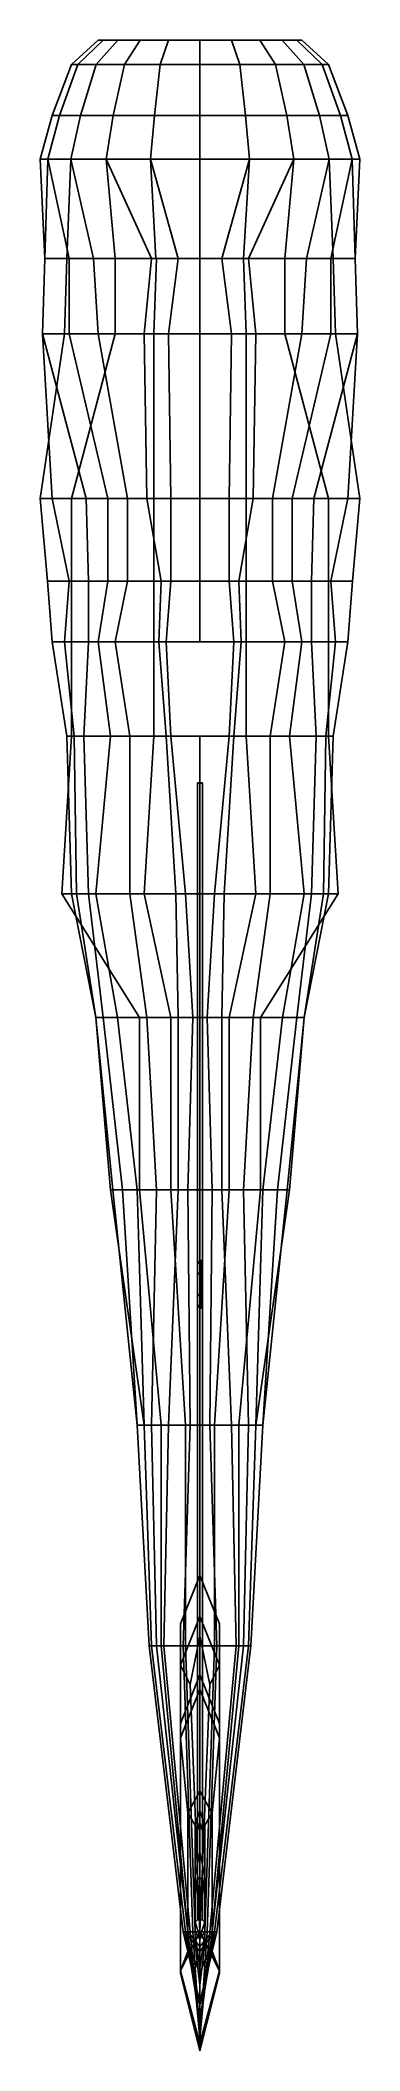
# Model space of a CAD drawing. Extents: x -0.66 to 0.66, y -4.44 to 3.85.
import ezdxf

# ---------------------------------------------------------------- set-up
doc = ezdxf.new("R2010")
doc.units = 0
doc.layers.get('0').update_dxf_attribs({"linetype": 'CONTINUOUS'})

msp = doc.modelspace()

# ---------------------------------------------------------------- linework, layer by layer
for points in [[(-0.5041, 3.75, 1.8562), (-0.53, 3.75, 2.02), (-0.42, 3.85, 2.02), (-0.3994, 3.85, 1.8902)], [(-0.53, 3.75, 2.02), (-0.5041, 3.75, 2.1838), (-0.3994, 3.85, 2.1498), (-0.42, 3.85, 2.02)], [(-0.4288, 3.75, 1.7085), (-0.5041, 3.75, 1.8562), (-0.3994, 3.85, 1.8902), (-0.3398, 3.85, 1.7731)], [(-0.5041, 3.75, 2.1838), (-0.4288, 3.75, 2.3315), (-0.3398, 3.85, 2.2669), (-0.3994, 3.85, 2.1498)], [(-0.3115, 3.75, 1.5912), (-0.4288, 3.75, 1.7085), (-0.3398, 3.85, 1.7731), (-0.2469, 3.85, 1.6802)], [(-0.4288, 3.75, 2.3315), (-0.3115, 3.75, 2.4488), (-0.2469, 3.85, 2.3598), (-0.3398, 3.85, 2.2669)], [(-0.3994, 3.85, 2.1498), (0.3398, 3.85, 2.2669), (0.3994, 3.85, 2.1498), (-0.42, 3.85, 2.02)], [(-0.42, 3.85, 2.02), (0.3994, 3.85, 2.1498), (0.42, 3.85, 2.02), (-0.3994, 3.85, 1.8902)], [(-0.3398, 3.85, 2.2669), (0.2469, 3.85, 2.3598), (0.3398, 3.85, 2.2669), (-0.3994, 3.85, 2.1498)], [(-0.3994, 3.85, 1.8902), (0.42, 3.85, 2.02), (0.3994, 3.85, 1.8902), (-0.3398, 3.85, 1.7731)], [(-0.2469, 3.85, 2.3598), (0.1298, 3.85, 2.4194), (0.2469, 3.85, 2.3598), (-0.3398, 3.85, 2.2669)], [(-0.3398, 3.85, 1.7731), (0.3994, 3.85, 1.8902), (0.3398, 3.85, 1.7731), (-0.2469, 3.85, 1.6802)], [(-0.1638, 3.75, 1.5159), (-0.3115, 3.75, 1.5912), (-0.2469, 3.85, 1.6802), (-0.1298, 3.85, 1.6206)], [(-0.3115, 3.75, 2.4488), (-0.1638, 3.75, 2.5241), (-0.1298, 3.85, 2.4194), (-0.2469, 3.85, 2.3598)], [(-0.1298, 3.85, 2.4194), (0, 3.85, 2.44), (0.1298, 3.85, 2.4194), (-0.2469, 3.85, 2.3598)], [(-0.2469, 3.85, 1.6802), (0.3398, 3.85, 1.7731), (0.2469, 3.85, 1.6802), (-0.1298, 3.85, 1.6206)], [(0, 3.75, 1.49), (-0.1638, 3.75, 1.5159), (-0.1298, 3.85, 1.6206), (0, 3.85, 1.6)], [(-0.1638, 3.75, 2.5241), (0, 3.75, 2.55), (0, 3.85, 2.44), (-0.1298, 3.85, 2.4194)], [(-0.1298, 3.85, 1.6206), (0.2469, 3.85, 1.6802), (0.1298, 3.85, 1.6206), (0, 3.85, 1.6)], [(0.1638, 3.75, 1.5159), (0, 3.75, 1.49), (0, 3.85, 1.6), (0.1298, 3.85, 1.6206)], [(0, 3.75, 2.55), (0.1638, 3.75, 2.5241), (0.1298, 3.85, 2.4194), (0, 3.85, 2.44)], [(0.3115, 3.75, 1.5912), (0.1638, 3.75, 1.5159), (0.1298, 3.85, 1.6206), (0.2469, 3.85, 1.6802)], [(0.1638, 3.75, 2.5241), (0.3115, 3.75, 2.4488), (0.2469, 3.85, 2.3598), (0.1298, 3.85, 2.4194)], [(0.4288, 3.75, 1.7085), (0.3115, 3.75, 1.5912), (0.2469, 3.85, 1.6802), (0.3398, 3.85, 1.7731)], [(0.3115, 3.75, 2.4488), (0.4288, 3.75, 2.3315), (0.3398, 3.85, 2.2669), (0.2469, 3.85, 2.3598)], [(0.5041, 3.75, 1.8562), (0.4288, 3.75, 1.7085), (0.3398, 3.85, 1.7731), (0.3994, 3.85, 1.8902)], [(0.4288, 3.75, 2.3315), (0.5041, 3.75, 2.1838), (0.3994, 3.85, 2.1498), (0.3398, 3.85, 2.2669)], [(0.53, 3.75, 2.02), (0.5041, 3.75, 1.8562), (0.3994, 3.85, 1.8902), (0.42, 3.85, 2.02)], [(0.5041, 3.75, 2.1838), (0.53, 3.75, 2.02), (0.42, 3.85, 2.02), (0.3994, 3.85, 2.1498)], [(-0.5801, 3.54, 1.8315), (-0.61, 3.54, 2.02), (-0.53, 3.75, 2.02), (-0.5041, 3.75, 1.8562)], [(-0.61, 3.54, 2.02), (-0.5801, 3.54, 2.2085), (-0.5041, 3.75, 2.1838), (-0.53, 3.75, 2.02)], [(-0.4935, 3.54, 1.6615), (-0.5801, 3.54, 1.8315), (-0.5041, 3.75, 1.8562), (-0.4288, 3.75, 1.7085)], [(-0.5801, 3.54, 2.2085), (-0.4935, 3.54, 2.3785), (-0.4288, 3.75, 2.3315), (-0.5041, 3.75, 2.1838)], [(-0.3585, 3.54, 1.5265), (-0.4935, 3.54, 1.6615), (-0.4288, 3.75, 1.7085), (-0.3115, 3.75, 1.5912)], [(-0.4935, 3.54, 2.3785), (-0.3585, 3.54, 2.5135), (-0.3115, 3.75, 2.4488), (-0.4288, 3.75, 2.3315)], [(-0.1885, 3.54, 1.4399), (-0.3585, 3.54, 1.5265), (-0.3115, 3.75, 1.5912), (-0.1638, 3.75, 1.5159)], [(-0.3585, 3.54, 2.5135), (-0.1885, 3.54, 2.6001), (-0.1638, 3.75, 2.5241), (-0.3115, 3.75, 2.4488)], [(0, 3.54, 1.41), (-0.1885, 3.54, 1.4399), (-0.1638, 3.75, 1.5159), (0, 3.75, 1.49)], [(-0.1885, 3.54, 2.6001), (0, 3.54, 2.63), (0, 3.75, 2.55), (-0.1638, 3.75, 2.5241)], [(0.1885, 3.54, 1.4399), (0, 3.54, 1.41), (0, 3.75, 1.49), (0.1638, 3.75, 1.5159)], [(0, 3.54, 2.63), (0.1885, 3.54, 2.6001), (0.1638, 3.75, 2.5241), (0, 3.75, 2.55)], [(0.3585, 3.54, 1.5265), (0.1885, 3.54, 1.4399), (0.1638, 3.75, 1.5159), (0.3115, 3.75, 1.5912)], [(0.1885, 3.54, 2.6001), (0.3585, 3.54, 2.5135), (0.3115, 3.75, 2.4488), (0.1638, 3.75, 2.5241)], [(0.4935, 3.54, 1.6615), (0.3585, 3.54, 1.5265), (0.3115, 3.75, 1.5912), (0.4288, 3.75, 1.7085)], [(0.3585, 3.54, 2.5135), (0.4935, 3.54, 2.3785), (0.4288, 3.75, 2.3315), (0.3115, 3.75, 2.4488)], [(0.5801, 3.54, 1.8315), (0.4935, 3.54, 1.6615), (0.4288, 3.75, 1.7085), (0.5041, 3.75, 1.8562)], [(0.4935, 3.54, 2.3785), (0.5801, 3.54, 2.2085), (0.5041, 3.75, 2.1838), (0.4288, 3.75, 2.3315)], [(0.61, 3.54, 2.02), (0.5801, 3.54, 1.8315), (0.5041, 3.75, 1.8562), (0.53, 3.75, 2.02)], [(0.5801, 3.54, 2.2085), (0.61, 3.54, 2.02), (0.53, 3.75, 2.02), (0.5041, 3.75, 2.1838)], [(-0.6277, 3.36, 1.816), (-0.66, 3.36, 2.02), (-0.61, 3.54, 2.02), (-0.5801, 3.54, 1.8315)], [(-0.66, 3.36, 2.02), (-0.6277, 3.36, 2.224), (-0.5801, 3.54, 2.2085), (-0.61, 3.54, 2.02)], [(-0.534, 3.36, 1.6321), (-0.6277, 3.36, 1.816), (-0.5801, 3.54, 1.8315), (-0.4935, 3.54, 1.6615)], [(-0.6277, 3.36, 2.224), (-0.534, 3.36, 2.4079), (-0.4935, 3.54, 2.3785), (-0.5801, 3.54, 2.2085)], [(-0.3879, 3.36, 1.486), (-0.534, 3.36, 1.6321), (-0.4935, 3.54, 1.6615), (-0.3585, 3.54, 1.5265)], [(-0.534, 3.36, 2.4079), (-0.3879, 3.36, 2.554), (-0.3585, 3.54, 2.5135), (-0.4935, 3.54, 2.3785)], [(-0.204, 3.36, 1.3923), (-0.3879, 3.36, 1.486), (-0.3585, 3.54, 1.5265), (-0.1885, 3.54, 1.4399)], [(-0.3879, 3.36, 2.554), (-0.204, 3.36, 2.6477), (-0.1885, 3.54, 2.6001), (-0.3585, 3.54, 2.5135)], [(0, 3.36, 1.36), (-0.204, 3.36, 1.3923), (-0.1885, 3.54, 1.4399), (0, 3.54, 1.41)], [(-0.204, 3.36, 2.6477), (0, 3.36, 2.68), (0, 3.54, 2.63), (-0.1885, 3.54, 2.6001)], [(0.204, 3.36, 1.3923), (0, 3.36, 1.36), (0, 3.54, 1.41), (0.1885, 3.54, 1.4399)], [(0, 3.36, 2.68), (0.204, 3.36, 2.6477), (0.1885, 3.54, 2.6001), (0, 3.54, 2.63)], [(0.3879, 3.36, 1.486), (0.204, 3.36, 1.3923), (0.1885, 3.54, 1.4399), (0.3585, 3.54, 1.5265)], [(0.204, 3.36, 2.6477), (0.3879, 3.36, 2.554), (0.3585, 3.54, 2.5135), (0.1885, 3.54, 2.6001)], [(0.534, 3.36, 1.6321), (0.3879, 3.36, 1.486), (0.3585, 3.54, 1.5265), (0.4935, 3.54, 1.6615)], [(0.3879, 3.36, 2.554), (0.534, 3.36, 2.4079), (0.4935, 3.54, 2.3785), (0.3585, 3.54, 2.5135)], [(0.6277, 3.36, 1.816), (0.534, 3.36, 1.6321), (0.4935, 3.54, 1.6615), (0.5801, 3.54, 1.8315)], [(0.534, 3.36, 2.4079), (0.6277, 3.36, 2.224), (0.5801, 3.54, 2.2085), (0.4935, 3.54, 2.3785)], [(0.66, 3.36, 2.02), (0.6277, 3.36, 1.816), (0.5801, 3.54, 1.8315), (0.61, 3.54, 2.02)], [(0.6277, 3.36, 2.224), (0.66, 3.36, 2.02), (0.61, 3.54, 2.02), (0.5801, 3.54, 2.2085)], [(-0.64, 2.95, 2.12), (-0.54, 2.95, 2.36), (-0.6277, 3.36, 2.224), (-0.66, 3.36, 2.02)], [(-0.64, 2.95, 1.92), (-0.64, 2.95, 2.12), (-0.66, 3.36, 2.02), (-0.6277, 3.36, 1.816)], [(-0.55, 2.95, 1.69), (-0.64, 2.95, 1.92), (-0.6277, 3.36, 1.816), (-0.534, 3.36, 1.6321)], [(-0.54, 2.95, 2.36), (-0.44, 2.95, 2.49), (-0.534, 3.36, 2.4079), (-0.6277, 3.36, 2.224)], [(-0.35, 2.95, 1.48), (-0.55, 2.95, 1.69), (-0.534, 3.36, 1.6321), (-0.3879, 3.36, 1.486)], [(-0.44, 2.95, 2.49), (-0.2, 2.95, 2.67), (-0.3879, 3.36, 2.554), (-0.534, 3.36, 2.4079)], [(-0.2, 2.95, 2.67), (-0.09, 2.95, 2.71), (-0.204, 3.36, 2.6477), (-0.3879, 3.36, 2.554)], [(-0.1818, 2.95, 1.391), (-0.35, 2.95, 1.48), (-0.3879, 3.36, 1.486), (-0.204, 3.36, 1.3923)], [(-0.09, 2.95, 2.71), (0, 2.95, 2.71), (0, 3.36, 2.68), (-0.204, 3.36, 2.6477)], [(0, 2.95, 1.38), (-0.1818, 2.95, 1.391), (-0.204, 3.36, 1.3923), (0, 3.36, 1.36)], [(0, 2.95, 2.71), (0.09, 2.95, 2.71), (0.204, 3.36, 2.6477), (0, 3.36, 2.68)], [(0.18, 2.95, 1.39), (0, 2.95, 1.38), (0, 3.36, 1.36), (0.204, 3.36, 1.3923)], [(0.09, 2.95, 2.71), (0.2, 2.95, 2.67), (0.3879, 3.36, 2.554), (0.204, 3.36, 2.6477)], [(0.35, 2.95, 1.48), (0.18, 2.95, 1.39), (0.204, 3.36, 1.3923), (0.3879, 3.36, 1.486)], [(0.2, 2.95, 2.67), (0.44, 2.95, 2.49), (0.534, 3.36, 2.4079), (0.3879, 3.36, 2.554)], [(0.55, 2.95, 1.69), (0.35, 2.95, 1.48), (0.3879, 3.36, 1.486), (0.534, 3.36, 1.6321)], [(0.44, 2.95, 2.49), (0.54, 2.95, 2.36), (0.6277, 3.36, 2.224), (0.534, 3.36, 2.4079)], [(0.64, 2.95, 1.92), (0.55, 2.95, 1.69), (0.534, 3.36, 1.6321), (0.6277, 3.36, 1.816)], [(0.54, 2.95, 2.36), (0.64, 2.95, 2.12), (0.66, 3.36, 2.02), (0.6277, 3.36, 2.224)], [(0.64, 2.95, 2.12), (0.64, 2.95, 1.92), (0.6277, 3.36, 1.816), (0.66, 3.36, 2.02)], [(-0.64, 2.95, 2.12), (-0.64, 2.95, 1.92), (-0.65, 2.64, 1.93), (-0.65, 2.64, 2.13)], [(-0.64, 2.95, 1.92), (-0.55, 2.95, 1.69), (-0.56, 2.64, 1.69), (-0.65, 2.64, 1.93)], [(-0.54, 2.95, 2.36), (-0.64, 2.95, 2.12), (-0.65, 2.64, 2.13), (-0.54, 2.64, 2.34)], [(-0.55, 2.95, 1.69), (-0.35, 2.95, 1.48), (-0.35, 2.64, 1.48), (-0.56, 2.64, 1.69)], [(-0.44, 2.95, 2.49), (-0.54, 2.95, 2.36), (-0.54, 2.64, 2.34), (-0.42, 2.64, 2.51)], [(-0.2, 2.95, 2.67), (-0.44, 2.95, 2.49), (-0.42, 2.64, 2.51), (-0.23, 2.64, 2.69)], [(-0.35, 2.95, 1.48), (-0.18, 2.95, 1.39), (-0.19, 2.64, 1.41), (-0.35, 2.64, 1.48)], [(-0.09, 2.95, 2.71), (-0.2, 2.95, 2.67), (-0.23, 2.64, 2.69), (-0.13, 2.64, 2.73)], [(0, 2.64, 1.38), (-0.19, 2.64, 1.41), (-0.18, 2.95, 1.39), (0, 2.95, 1.38)], [(0.09, 2.95, 2.71), (-0.09, 2.95, 2.71), (-0.13, 2.64, 2.73), (0.13, 2.64, 2.73)], [(0, 2.95, 1.38), (0.18, 2.95, 1.39), (0.19, 2.64, 1.41), (0, 2.64, 1.38)], [(0.13, 2.64, 2.73), (0.23, 2.64, 2.69), (0.2, 2.95, 2.67), (0.09, 2.95, 2.71)], [(0.35, 2.64, 1.48), (0.19, 2.64, 1.41), (0.18, 2.95, 1.39), (0.35, 2.95, 1.48)], [(0.23, 2.64, 2.69), (0.42, 2.64, 2.51), (0.44, 2.95, 2.49), (0.2, 2.95, 2.67)], [(0.56, 2.64, 1.69), (0.35, 2.64, 1.48), (0.35, 2.95, 1.48), (0.55, 2.95, 1.69)], [(0.42, 2.64, 2.51), (0.54, 2.64, 2.34), (0.54, 2.95, 2.36), (0.44, 2.95, 2.49)], [(0.54, 2.64, 2.34), (0.65, 2.64, 2.13), (0.64, 2.95, 2.12), (0.54, 2.95, 2.36)], [(0.65, 2.64, 1.93), (0.56, 2.64, 1.69), (0.55, 2.95, 1.69), (0.64, 2.95, 1.92)], [(0.65, 2.64, 2.13), (0.65, 2.64, 1.93), (0.64, 2.95, 1.92), (0.64, 2.95, 2.12)], [(-0.65, 2.64, 1.93), (-0.56, 2.64, 1.69), (-0.66, 1.96, 1.75), (-0.61, 1.96, 1.99)], [(-0.56, 2.64, 1.69), (-0.35, 2.64, 1.48), (-0.53, 1.96, 1.54), (-0.66, 1.96, 1.75)], [(-0.54, 2.64, 2.34), (-0.65, 2.64, 2.13), (-0.47, 1.96, 2.35), (-0.38, 1.96, 2.51)], [(-0.65, 2.64, 2.13), (-0.65, 2.64, 1.93), (-0.61, 1.96, 1.99), (-0.47, 1.96, 2.35)], [(-0.42, 2.64, 2.51), (-0.54, 2.64, 2.34), (-0.38, 1.96, 2.51), (-0.3, 1.96, 2.65)], [(-0.35, 2.64, 1.48), (-0.19, 2.64, 1.41), (-0.19, 1.96, 1.43), (-0.53, 1.96, 1.54)], [(-0.23, 2.64, 2.69), (-0.42, 2.64, 2.51), (-0.3, 1.96, 2.65), (-0.22, 1.96, 2.79)], [(-0.13, 2.64, 2.73), (-0.23, 2.64, 2.69), (-0.22, 1.96, 2.79), (-0.12, 1.96, 2.82)], [(0, 1.96, 1.39), (-0.19, 1.96, 1.43), (-0.19, 2.64, 1.41), (0, 2.64, 1.38)], [(0, 2.64, 2.73), (-0.13, 2.64, 2.73), (-0.12, 1.96, 2.82), (0, 1.96, 2.79)], [(0.13, 2.64, 2.73), (0, 2.64, 2.73), (0, 1.96, 2.79), (0.12, 1.96, 2.82)], [(0, 2.64, 1.38), (0.19, 2.64, 1.41), (0.19, 1.96, 1.43), (0, 1.96, 1.39)], [(0.12, 1.96, 2.82), (0.22, 1.96, 2.79), (0.23, 2.64, 2.69), (0.13, 2.64, 2.73)], [(0.53, 1.96, 1.54), (0.19, 1.96, 1.43), (0.19, 2.64, 1.41), (0.35, 2.64, 1.48)], [(0.22, 1.96, 2.79), (0.3, 1.96, 2.65), (0.42, 2.64, 2.51), (0.23, 2.64, 2.69)], [(0.3, 1.96, 2.65), (0.38, 1.96, 2.51), (0.54, 2.64, 2.34), (0.42, 2.64, 2.51)], [(0.66, 1.96, 1.75), (0.53, 1.96, 1.54), (0.35, 2.64, 1.48), (0.56, 2.64, 1.69)], [(0.38, 1.96, 2.51), (0.47, 1.96, 2.35), (0.65, 2.64, 2.13), (0.54, 2.64, 2.34)], [(0.47, 1.96, 2.35), (0.61, 1.96, 1.99), (0.65, 2.64, 1.93), (0.65, 2.64, 2.13)], [(0.61, 1.96, 1.99), (0.66, 1.96, 1.75), (0.56, 2.64, 1.69), (0.65, 2.64, 1.93)], [(-0.66, 1.96, 1.75), (-0.53, 1.96, 1.54), (-0.53, 1.62, 1.56), (-0.63, 1.62, 1.77)], [(-0.61, 1.96, 1.99), (-0.66, 1.96, 1.75), (-0.63, 1.62, 1.77), (-0.54, 1.62, 2.01)], [(-0.47, 1.96, 2.35), (-0.61, 1.96, 1.99), (-0.54, 1.62, 2.01), (-0.46, 1.62, 2.29)], [(-0.53, 1.96, 1.54), (-0.19, 1.96, 1.43), (-0.19, 1.62, 1.45), (-0.53, 1.62, 1.56)], [(-0.38, 1.96, 2.51), (-0.47, 1.96, 2.35), (-0.46, 1.62, 2.29), (-0.38, 1.62, 2.48)], [(-0.3, 1.96, 2.65), (-0.38, 1.96, 2.51), (-0.38, 1.62, 2.48), (-0.3, 1.62, 2.62)], [(-0.22, 1.96, 2.79), (-0.3, 1.96, 2.65), (-0.3, 1.62, 2.62), (-0.16, 1.62, 2.81)], [(-0.12, 1.96, 2.82), (-0.22, 1.96, 2.79), (-0.16, 1.62, 2.81), (-0.12, 1.62, 2.82)], [(0, 1.62, 1.42), (-0.19, 1.62, 1.45), (-0.19, 1.96, 1.43), (0, 1.96, 1.39)], [(0, 1.96, 2.79), (-0.12, 1.96, 2.82), (-0.12, 1.62, 2.82), (0, 1.62, 2.8)], [(0, 1.96, 1.39), (0.19, 1.96, 1.43), (0.19, 1.62, 1.45), (0, 1.62, 1.42)], [(0, 1.62, 2.8), (0.12, 1.62, 2.82), (0.12, 1.96, 2.82), (0, 1.96, 2.79)], [(0.12, 1.62, 2.82), (0.16, 1.62, 2.81), (0.22, 1.96, 2.79), (0.12, 1.96, 2.82)], [(0.16, 1.62, 2.81), (0.3, 1.62, 2.62), (0.3, 1.96, 2.65), (0.22, 1.96, 2.79)], [(0.53, 1.62, 1.56), (0.19, 1.62, 1.45), (0.19, 1.96, 1.43), (0.53, 1.96, 1.54)], [(0.3, 1.62, 2.62), (0.38, 1.62, 2.48), (0.38, 1.96, 2.51), (0.3, 1.96, 2.65)], [(0.38, 1.62, 2.48), (0.46, 1.62, 2.29), (0.47, 1.96, 2.35), (0.38, 1.96, 2.51)], [(0.46, 1.62, 2.29), (0.54, 1.62, 2.01), (0.61, 1.96, 1.99), (0.47, 1.96, 2.35)], [(0.63, 1.62, 1.77), (0.53, 1.62, 1.56), (0.53, 1.96, 1.54), (0.66, 1.96, 1.75)], [(0.54, 1.62, 2.01), (0.63, 1.62, 1.77), (0.66, 1.96, 1.75), (0.61, 1.96, 1.99)], [(-0.54, 1.62, 2.01), (-0.63, 1.62, 1.77), (-0.61, 1.37, 1.81), (-0.56, 1.37, 2.05)], [(-0.63, 1.62, 1.77), (-0.53, 1.62, 1.56), (-0.53, 1.37, 1.55), (-0.61, 1.37, 1.81)], [(-0.46, 1.62, 2.29), (-0.54, 1.62, 2.01), (-0.56, 1.37, 2.05), (-0.46, 1.37, 2.33)], [(-0.53, 1.62, 1.56), (-0.19, 1.62, 1.45), (-0.19, 1.37, 1.42), (-0.53, 1.37, 1.55)], [(-0.38, 1.62, 2.48), (-0.46, 1.62, 2.29), (-0.46, 1.37, 2.33), (-0.42, 1.37, 2.42)], [(-0.3, 1.62, 2.62), (-0.38, 1.62, 2.48), (-0.42, 1.37, 2.42), (-0.35, 1.37, 2.54)], [(-0.16, 1.62, 2.81), (-0.3, 1.62, 2.62), (-0.35, 1.37, 2.54), (-0.17, 1.37, 2.82)], [(0, 1.37, 1.42), (-0.19, 1.37, 1.42), (-0.19, 1.62, 1.45), (0, 1.62, 1.42)], [(-0.12, 1.62, 2.82), (-0.16, 1.62, 2.81), (-0.17, 1.37, 2.82), (-0.14, 1.37, 2.84)], [(0, 1.62, 2.8), (-0.12, 1.62, 2.82), (-0.14, 1.37, 2.84), (0, 1.37, 2.84)], [(0, 1.62, 1.42), (0.19, 1.62, 1.45), (0.19, 1.37, 1.42), (0, 1.37, 1.42)], [(0, 1.37, 2.84), (0.14, 1.37, 2.84), (0.12, 1.62, 2.82), (0, 1.62, 2.8)], [(0.14, 1.37, 2.84), (0.17, 1.37, 2.82), (0.16, 1.62, 2.81), (0.12, 1.62, 2.82)], [(0.17, 1.37, 2.82), (0.35, 1.37, 2.54), (0.3, 1.62, 2.62), (0.16, 1.62, 2.81)], [(0.53, 1.37, 1.55), (0.19, 1.37, 1.42), (0.19, 1.62, 1.45), (0.53, 1.62, 1.56)], [(0.35, 1.37, 2.54), (0.42, 1.37, 2.42), (0.38, 1.62, 2.48), (0.3, 1.62, 2.62)], [(0.42, 1.37, 2.42), (0.46, 1.37, 2.33), (0.46, 1.62, 2.29), (0.38, 1.62, 2.48)], [(0.46, 1.37, 2.33), (0.56, 1.37, 2.05), (0.54, 1.62, 2.01), (0.46, 1.62, 2.29)], [(0.61, 1.37, 1.81), (0.53, 1.37, 1.55), (0.53, 1.62, 1.56), (0.63, 1.62, 1.77)], [(0.56, 1.37, 2.05), (0.61, 1.37, 1.81), (0.63, 1.62, 1.77), (0.54, 1.62, 2.01)], [(-0.56, 1.37, 2.05), (-0.61, 1.37, 1.81), (-0.55, 0.98, 1.78), (-0.52, 0.98, 1.98)], [(-0.61, 1.37, 1.81), (-0.53, 1.37, 1.55), (-0.53, 0.98, 1.51), (-0.55, 0.98, 1.78)], [(-0.46, 1.37, 2.33), (-0.56, 1.37, 2.05), (-0.52, 0.98, 1.98), (-0.48, 0.98, 2.15)], [(-0.53, 1.37, 1.55), (-0.19, 1.37, 1.42), (-0.19, 0.98, 1.43), (-0.53, 0.98, 1.51)], [(-0.42, 1.37, 2.42), (-0.46, 1.37, 2.33), (-0.48, 0.98, 2.15), (-0.37, 0.98, 2.43)], [(-0.35, 1.37, 2.54), (-0.42, 1.37, 2.42), (-0.37, 0.98, 2.43), (-0.29, 0.98, 2.58)], [(-0.17, 1.37, 2.82), (-0.35, 1.37, 2.54), (-0.29, 0.98, 2.58), (-0.14, 0.98, 2.99)], [(-0.14, 1.37, 2.84), (-0.17, 1.37, 2.82), (-0.14, 0.98, 2.99), (-0.12, 0.98, 3.03)], [(-0.12, 0.98, 3.03), (0.12, 0.98, 3.03), (0.14, 1.37, 2.84), (-0.14, 1.37, 2.84)], [(0.12, 0.98, 3.03), (0.14, 0.98, 2.99), (0.17, 1.37, 2.82), (0.14, 1.37, 2.84)], [(0.14, 0.98, 2.99), (0.29, 0.98, 2.58), (0.35, 1.37, 2.54), (0.17, 1.37, 2.82)], [(0.53, 0.98, 1.51), (0.19, 0.98, 1.43), (0.19, 1.37, 1.42), (0.53, 1.37, 1.55)], [(0.29, 0.98, 2.58), (0.37, 0.98, 2.43), (0.42, 1.37, 2.42), (0.35, 1.37, 2.54)], [(0.37, 0.98, 2.43), (0.48, 0.98, 2.15), (0.46, 1.37, 2.33), (0.42, 1.37, 2.42)], [(0.48, 0.98, 2.15), (0.52, 0.98, 1.98), (0.56, 1.37, 2.05), (0.46, 1.37, 2.33)], [(0.52, 0.98, 1.98), (0.55, 0.98, 1.78), (0.61, 1.37, 1.81), (0.56, 1.37, 2.05)], [(0.55, 0.98, 1.78), (0.53, 0.98, 1.51), (0.53, 1.37, 1.55), (0.61, 1.37, 1.81)], [(-0.55, 0.98, 1.78), (-0.53, 0.98, 1.51), (-0.57, 0.33, 1.55), (-0.53, 0.33, 1.65)], [(-0.53, 0.98, 1.51), (-0.19, 0.98, 1.43), (-0.23, 0.33, 1.45), (-0.57, 0.33, 1.55)], [(-0.52, 0.98, 1.98), (-0.55, 0.98, 1.78), (-0.53, 0.33, 1.65), (-0.51, 0.33, 1.89)], [(-0.48, 0.98, 2.15), (-0.52, 0.98, 1.98), (-0.51, 0.33, 1.89), (-0.46, 0.33, 2.17)], [(-0.37, 0.98, 2.43), (-0.48, 0.98, 2.15), (-0.46, 0.33, 2.17), (-0.43, 0.33, 2.28)], [(-0.29, 0.98, 2.58), (-0.37, 0.98, 2.43), (-0.43, 0.33, 2.28), (-0.29, 0.33, 2.58)], [(-0.14, 0.98, 2.99), (-0.29, 0.98, 2.58), (-0.29, 0.33, 2.58), (-0.1, 0.33, 2.94)], [(-0.12, 0.98, 3.03), (-0.14, 0.98, 2.99), (-0.1, 0.33, 2.94), (-0.06, 0.33, 2.97)], [(0.12, 0.98, 3.03), (-0.12, 0.98, 3.03), (-0.06, 0.33, 2.97), (0.06, 0.33, 2.97)], [(0.06, 0.33, 2.97), (0.1, 0.33, 2.94), (0.14, 0.98, 2.99), (0.12, 0.98, 3.03)], [(0.1, 0.33, 2.94), (0.29, 0.33, 2.58), (0.29, 0.98, 2.58), (0.14, 0.98, 2.99)], [(0.57, 0.33, 1.55), (0.23, 0.33, 1.45), (0.19, 0.98, 1.43), (0.53, 0.98, 1.51)], [(0.29, 0.33, 2.58), (0.43, 0.33, 2.28), (0.37, 0.98, 2.43), (0.29, 0.98, 2.58)], [(0.43, 0.33, 2.28), (0.46, 0.33, 2.17), (0.48, 0.98, 2.15), (0.37, 0.98, 2.43)], [(0.46, 0.33, 2.17), (0.51, 0.33, 1.89), (0.52, 0.98, 1.98), (0.48, 0.98, 2.15)], [(0.51, 0.33, 1.89), (0.53, 0.33, 1.65), (0.55, 0.98, 1.78), (0.52, 0.98, 1.98)], [(0.53, 0.33, 1.65), (0.57, 0.33, 1.55), (0.53, 0.98, 1.51), (0.55, 0.98, 1.78)], [(0, 0.7894, 2.9688), (-0.01, 0.7876, 2.959), (-0.01, -3.7298, 3.7718), (0, -3.7281, 3.7816)], [(-0.01, 0.7876, 2.959), (0, 0.7858, 2.9491), (0, -3.7316, 3.7619), (-0.01, -3.7298, 3.7718)], [(0.01, 0.7876, 2.959), (0, 0.7894, 2.9688), (0, -3.7281, 3.7816), (0.01, -3.7298, 3.7718)], [(0, 0.7858, 2.9491), (0.01, 0.7876, 2.959), (0.01, -3.7298, 3.7718), (0, -3.7316, 3.7619)], [(-0.57, 0.33, 1.55), (-0.23, 0.33, 1.45), (-0.12, -0.18, 1.5), (-0.25, -0.18, 1.53)], [(-0.53, 0.33, 1.65), (-0.57, 0.33, 1.55), (-0.25, -0.18, 1.53), (-0.43, -0.18, 1.6)], [(-0.51, 0.33, 1.89), (-0.53, 0.33, 1.65), (-0.43, -0.18, 1.6), (-0.43, -0.18, 1.81)], [(-0.46, 0.33, 2.17), (-0.51, 0.33, 1.89), (-0.43, -0.18, 1.81), (-0.4, -0.18, 2.09)], [(-0.43, 0.33, 2.28), (-0.46, 0.33, 2.17), (-0.4, -0.18, 2.09), (-0.34, -0.18, 2.34)], [(-0.29, 0.33, 2.58), (-0.43, 0.33, 2.28), (-0.34, -0.18, 2.34), (-0.22, -0.18, 2.62)], [(-0.1, 0.33, 2.94), (-0.29, 0.33, 2.58), (-0.22, -0.18, 2.62), (-0.09, -0.18, 2.86)], [(0, -0.18, 1.49), (-0.12, -0.18, 1.5), (-0.23, 0.33, 1.45), (0, 0.33, 1.44)], [(-0.06, 0.33, 2.97), (-0.1, 0.33, 2.94), (-0.09, -0.18, 2.86), (-0.03, -0.18, 2.89)], [(0.06, 0.33, 2.97), (-0.06, 0.33, 2.97), (-0.03, -0.18, 2.89), (0.03, -0.18, 2.89)], [(0, 0.33, 1.44), (0.23, 0.33, 1.45), (0.12, -0.18, 1.5), (0, -0.18, 1.49)], [(0.03, -0.18, 2.89), (0.09, -0.18, 2.86), (0.1, 0.33, 2.94), (0.06, 0.33, 2.97)], [(0.09, -0.18, 2.86), (0.22, -0.18, 2.62), (0.29, 0.33, 2.58), (0.1, 0.33, 2.94)], [(0.25, -0.18, 1.53), (0.12, -0.18, 1.5), (0.23, 0.33, 1.45), (0.57, 0.33, 1.55)], [(0.22, -0.18, 2.62), (0.34, -0.18, 2.34), (0.43, 0.33, 2.28), (0.29, 0.33, 2.58)], [(0.43, -0.18, 1.6), (0.25, -0.18, 1.53), (0.57, 0.33, 1.55), (0.53, 0.33, 1.65)], [(0.34, -0.18, 2.34), (0.4, -0.18, 2.09), (0.46, 0.33, 2.17), (0.43, 0.33, 2.28)], [(0.4, -0.18, 2.09), (0.43, -0.18, 1.81), (0.51, 0.33, 1.89), (0.46, 0.33, 2.17)], [(0.43, -0.18, 1.81), (0.43, -0.18, 1.6), (0.53, 0.33, 1.65), (0.51, 0.33, 1.89)], [(-0.43, -0.18, 1.81), (-0.43, -0.18, 1.6), (-0.37, -0.89, 1.7), (-0.36, -0.89, 1.97)], [(-0.43, -0.18, 1.6), (-0.25, -0.18, 1.53), (-0.25, -0.89, 1.62), (-0.37, -0.89, 1.7)], [(-0.4, -0.18, 2.09), (-0.43, -0.18, 1.81), (-0.36, -0.89, 1.97), (-0.32, -0.89, 2.28)], [(-0.34, -0.18, 2.34), (-0.4, -0.18, 2.09), (-0.32, -0.89, 2.28), (-0.26, -0.89, 2.47)], [(-0.22, -0.18, 2.62), (-0.34, -0.18, 2.34), (-0.26, -0.89, 2.47), (-0.18, -0.89, 2.64)], [(-0.25, -0.18, 1.53), (-0.12, -0.18, 1.5), (-0.12, -0.89, 1.57), (-0.25, -0.89, 1.62)], [(-0.09, -0.18, 2.86), (-0.22, -0.18, 2.62), (-0.18, -0.89, 2.64), (-0.09, -0.89, 2.74)], [(0, -0.89, 1.56), (-0.12, -0.89, 1.57), (-0.12, -0.18, 1.5), (0, -0.18, 1.49)], [(-0.03, -0.18, 2.89), (-0.09, -0.18, 2.86), (-0.09, -0.89, 2.74), (-0.05, -0.89, 2.77)], [(0.03, -0.18, 2.89), (-0.03, -0.18, 2.89), (-0.05, -0.89, 2.77), (0.05, -0.89, 2.77)], [(0, -0.18, 1.49), (0.12, -0.18, 1.5), (0.12, -0.89, 1.57), (0, -0.89, 1.56)], [(0.05, -0.89, 2.77), (0.09, -0.89, 2.74), (0.09, -0.18, 2.86), (0.03, -0.18, 2.89)], [(0.09, -0.89, 2.74), (0.18, -0.89, 2.64), (0.22, -0.18, 2.62), (0.09, -0.18, 2.86)], [(0.25, -0.89, 1.62), (0.12, -0.89, 1.57), (0.12, -0.18, 1.5), (0.25, -0.18, 1.53)], [(0.18, -0.89, 2.64), (0.26, -0.89, 2.47), (0.34, -0.18, 2.34), (0.22, -0.18, 2.62)], [(0.37, -0.89, 1.7), (0.25, -0.89, 1.62), (0.25, -0.18, 1.53), (0.43, -0.18, 1.6)], [(0.26, -0.89, 2.47), (0.32, -0.89, 2.28), (0.4, -0.18, 2.09), (0.34, -0.18, 2.34)], [(0.32, -0.89, 2.28), (0.36, -0.89, 1.97), (0.43, -0.18, 1.81), (0.4, -0.18, 2.09)], [(0.36, -0.89, 1.97), (0.37, -0.89, 1.7), (0.43, -0.18, 1.6), (0.43, -0.18, 1.81)], [(-0.37, -0.89, 1.7), (-0.25, -0.89, 1.62), (-0.16, -1.86, 1.71), (-0.23, -1.86, 1.76)], [(-0.36, -0.89, 1.97), (-0.37, -0.89, 1.7), (-0.23, -1.86, 1.76), (-0.26, -1.86, 1.82)], [(-0.32, -0.89, 2.28), (-0.36, -0.89, 1.97), (-0.26, -1.86, 1.82), (-0.26, -1.86, 2.06)], [(-0.26, -0.89, 2.47), (-0.32, -0.89, 2.28), (-0.26, -1.86, 2.06), (-0.23, -1.86, 2.32)], [(-0.18, -0.89, 2.64), (-0.26, -0.89, 2.47), (-0.23, -1.86, 2.32), (-0.2, -1.86, 2.42)], [(-0.25, -0.89, 1.62), (-0.12, -0.89, 1.57), (-0.06, -1.86, 1.68), (-0.16, -1.86, 1.71)], [(-0.09, -0.89, 2.74), (-0.18, -0.89, 2.64), (-0.2, -1.86, 2.42), (-0.13, -1.86, 2.56)], [(-0.05, -0.89, 2.77), (-0.09, -0.89, 2.74), (-0.13, -1.86, 2.56), (-0.04, -1.86, 2.62)], [(0, -1.86, 1.67), (-0.06, -1.86, 1.68), (-0.12, -0.89, 1.57), (0, -0.89, 1.56)], [(0.05, -0.89, 2.77), (-0.05, -0.89, 2.77), (-0.04, -1.86, 2.62), (0.04, -1.86, 2.62)], [(0, -0.89, 1.56), (0.12, -0.89, 1.57), (0.06, -1.86, 1.68), (0, -1.86, 1.67)], [(0.04, -1.86, 2.62), (0.13, -1.86, 2.56), (0.09, -0.89, 2.74), (0.05, -0.89, 2.77)], [(0.16, -1.86, 1.71), (0.06, -1.86, 1.68), (0.12, -0.89, 1.57), (0.25, -0.89, 1.62)], [(0.13, -1.86, 2.56), (0.2, -1.86, 2.42), (0.18, -0.89, 2.64), (0.09, -0.89, 2.74)], [(0.23, -1.86, 1.76), (0.16, -1.86, 1.71), (0.25, -0.89, 1.62), (0.37, -0.89, 1.7)], [(0.2, -1.86, 2.42), (0.23, -1.86, 2.32), (0.26, -0.89, 2.47), (0.18, -0.89, 2.64)], [(0.26, -1.86, 1.82), (0.23, -1.86, 1.76), (0.37, -0.89, 1.7), (0.36, -0.89, 1.97)], [(0.23, -1.86, 2.32), (0.26, -1.86, 2.06), (0.32, -0.89, 2.28), (0.26, -0.89, 2.47)], [(0.26, -1.86, 2.06), (0.26, -1.86, 1.82), (0.36, -0.89, 1.97), (0.32, -0.89, 2.28)], [(0.005, -1.2307, 1.4246), (-0.01, -1.235, 1.4321), (-0.01, -1.19, 1.51), (0.005, -1.1813, 1.51)], [(0.005, -1.1813, 1.51), (-0.01, -1.19, 1.51), (-0.01, -1.235, 1.5879), (0.005, -1.2307, 1.5954)], [(-0.01, -1.235, 1.4321), (0.005, -1.2393, 1.4396), (0.005, -1.1987, 1.51), (-0.01, -1.19, 1.51)], [(-0.01, -1.19, 1.51), (0.005, -1.1987, 1.51), (0.005, -1.2393, 1.5804), (-0.01, -1.235, 1.5879)], [(0.005, -1.3293, 1.4246), (-0.01, -1.325, 1.4321), (-0.01, -1.235, 1.4321), (0.005, -1.2307, 1.4246)], [(0.005, -1.2307, 1.5954), (-0.01, -1.235, 1.5879), (-0.01, -1.325, 1.5879), (0.005, -1.3293, 1.5954)], [(-0.01, -1.325, 1.4321), (0.005, -1.3207, 1.4396), (0.005, -1.2393, 1.4396), (-0.01, -1.235, 1.4321)], [(-0.01, -1.235, 1.5879), (0.005, -1.2393, 1.5804), (0.005, -1.3207, 1.5804), (-0.01, -1.325, 1.5879)], [(0.005, -1.2393, 1.4396), (0.005, -1.2307, 1.4246), (0.005, -1.1813, 1.51), (0.005, -1.1987, 1.51)], [(0.005, -1.1987, 1.51), (0.005, -1.1813, 1.51), (0.005, -1.2307, 1.5954), (0.005, -1.2393, 1.5804)], [(0.005, -1.3207, 1.4396), (0.005, -1.3293, 1.4246), (0.005, -1.2307, 1.4246), (0.005, -1.2393, 1.4396)], [(0.005, -1.2393, 1.5804), (0.005, -1.2307, 1.5954), (0.005, -1.3293, 1.5954), (0.005, -1.3207, 1.5804)], [(-0.01, -1.37, 1.51), (0.005, -1.3613, 1.51), (0.005, -1.3207, 1.4396), (-0.01, -1.325, 1.4321)], [(-0.01, -1.325, 1.5879), (0.005, -1.3207, 1.5804), (0.005, -1.3613, 1.51), (-0.01, -1.37, 1.51)], [(0.005, -1.3787, 1.51), (-0.01, -1.37, 1.51), (-0.01, -1.325, 1.4321), (0.005, -1.3293, 1.4246)], [(0.005, -1.3293, 1.5954), (-0.01, -1.325, 1.5879), (-0.01, -1.37, 1.51), (0.005, -1.3787, 1.51)], [(0.005, -1.3613, 1.51), (0.005, -1.3787, 1.51), (0.005, -1.3293, 1.4246), (0.005, -1.3207, 1.4396)], [(0.005, -1.3207, 1.5804), (0.005, -1.3293, 1.5954), (0.005, -1.3787, 1.51), (0.005, -1.3613, 1.51)], [(-0.23, -1.86, 2.32), (-0.26, -1.86, 2.06), (-0.21, -2.77, 2.15), (-0.2, -2.77, 2.38)], [(-0.26, -1.86, 2.06), (-0.26, -1.86, 1.82), (-0.21, -2.77, 1.91), (-0.21, -2.77, 2.15)], [(-0.26, -1.86, 1.82), (-0.23, -1.86, 1.76), (-0.2, -2.77, 1.88), (-0.21, -2.77, 1.91)], [(-0.23, -1.86, 1.76), (-0.16, -1.86, 1.71), (-0.16, -2.77, 1.82), (-0.2, -2.77, 1.88)], [(-0.2, -1.86, 2.42), (-0.23, -1.86, 2.32), (-0.2, -2.77, 2.38), (-0.18, -2.77, 2.44)], [(-0.13, -1.86, 2.56), (-0.2, -1.86, 2.42), (-0.18, -2.77, 2.44), (-0.15, -2.77, 2.52)], [(-0.16, -1.86, 1.71), (-0.06, -1.86, 1.68), (-0.06, -2.77, 1.79), (-0.16, -2.77, 1.82)], [(-0.04, -1.86, 2.62), (-0.13, -1.86, 2.56), (-0.15, -2.77, 2.52), (-0.07, -2.77, 2.58)], [(0, -1.86, 2.62), (-0.04, -1.86, 2.62), (-0.07, -2.77, 2.58), (0, -2.77, 2.59)], [(0, -2.77, 1.78), (-0.06, -2.77, 1.79), (-0.06, -1.86, 1.68), (0, -1.86, 1.67)], [(0.04, -1.86, 2.62), (0, -1.86, 2.62), (0, -2.77, 2.59), (0.07, -2.77, 2.58)], [(0, -1.86, 1.67), (0.06, -1.86, 1.68), (0.06, -2.77, 1.79), (0, -2.77, 1.78)], [(0.07, -2.77, 2.58), (0.15, -2.77, 2.52), (0.13, -1.86, 2.56), (0.04, -1.86, 2.62)], [(0.16, -2.77, 1.82), (0.06, -2.77, 1.79), (0.06, -1.86, 1.68), (0.16, -1.86, 1.71)], [(0.15, -2.77, 2.52), (0.18, -2.77, 2.44), (0.2, -1.86, 2.42), (0.13, -1.86, 2.56)], [(0.2, -2.77, 1.88), (0.16, -2.77, 1.82), (0.16, -1.86, 1.71), (0.23, -1.86, 1.76)], [(0.18, -2.77, 2.44), (0.2, -2.77, 2.38), (0.23, -1.86, 2.32), (0.2, -1.86, 2.42)], [(0.2, -2.77, 2.38), (0.21, -2.77, 2.15), (0.26, -1.86, 2.06), (0.23, -1.86, 2.32)], [(0.21, -2.77, 1.91), (0.2, -2.77, 1.88), (0.23, -1.86, 1.76), (0.26, -1.86, 1.82)], [(0.21, -2.77, 2.15), (0.21, -2.77, 1.91), (0.26, -1.86, 1.82), (0.26, -1.86, 2.06)], [(0, -2.48, 2.52), (0, -2.65, 2.38), (-0.08, -2.85, 2.38), (-0.08, -2.68, 2.52)], [(0, -2.89, 2.62), (0, -2.48, 2.52), (-0.08, -2.68, 2.52), (-0.08, -3.09, 2.62)], [(0.08, -2.68, 2.52), (0.08, -2.85, 2.38), (0, -2.65, 2.38), (0, -2.48, 2.52)], [(0.08, -3.09, 2.62), (0.08, -2.68, 2.52), (0, -2.48, 2.52), (0, -2.89, 2.62)], [(0, -2.65, 2.38), (0, -2.73, 2.28), (-0.04, -2.93, 2.28), (-0.08, -2.85, 2.38)], [(0.08, -2.85, 2.38), (0.04, -2.93, 2.28), (0, -2.73, 2.28), (0, -2.65, 2.38)], [(-0.08, -2.85, 2.38), (-0.08, -4.11, 2.38), (-0.08, -4.12, 2.52), (-0.08, -2.68, 2.52)], [(-0.08, -2.68, 2.52), (-0.08, -4.12, 2.52), (-0.08, -4.11, 2.62), (-0.08, -3.09, 2.62)], [(0.08, -4.12, 2.52), (0.08, -4.11, 2.38), (0.08, -2.85, 2.38), (0.08, -2.68, 2.52)], [(0.08, -4.11, 2.62), (0.08, -4.12, 2.52), (0.08, -2.68, 2.52), (0.08, -3.09, 2.62)], [(-0.2, -2.77, 2.38), (-0.21, -2.77, 2.15), (-0.07, -3.95, 2.09), (-0.06, -3.95, 2.14)], [(-0.21, -2.77, 2.15), (-0.21, -2.77, 1.91), (-0.07, -3.95, 2.04), (-0.07, -3.95, 2.09)], [(-0.21, -2.77, 1.91), (-0.2, -2.77, 1.88), (-0.06, -3.95, 2.01), (-0.07, -3.95, 2.04)], [(-0.2, -2.77, 1.88), (-0.16, -2.77, 1.82), (-0.05, -3.95, 2), (-0.06, -3.95, 2.01)], [(-0.18, -2.77, 2.44), (-0.2, -2.77, 2.38), (-0.06, -3.95, 2.14), (-0.05, -3.95, 2.19)], [(-0.15, -2.77, 2.52), (-0.18, -2.77, 2.44), (-0.05, -3.95, 2.19), (-0.04, -3.95, 2.23)], [(-0.16, -2.77, 1.82), (-0.06, -2.77, 1.79), (-0.02, -3.95, 1.99), (-0.05, -3.95, 2)], [(-0.07, -2.77, 2.58), (-0.15, -2.77, 2.52), (-0.04, -3.95, 2.23), (-0.03, -3.95, 2.24)], [(0, -2.77, 2.59), (-0.07, -2.77, 2.58), (-0.03, -3.95, 2.24), (0, -3.95, 2.28)], [(0, -3.95, 1.98), (-0.02, -3.95, 1.99), (-0.06, -2.77, 1.79), (0, -2.77, 1.78)], [(0, -2.77, 1.78), (0.06, -2.77, 1.79), (0.02, -3.95, 1.99), (0, -3.95, 1.98)], [(0, -3.95, 2.28), (0.03, -3.95, 2.24), (0.07, -2.77, 2.58), (0, -2.77, 2.59)], [(0.05, -3.95, 2), (0.02, -3.95, 1.99), (0.06, -2.77, 1.79), (0.16, -2.77, 1.82)], [(0.03, -3.95, 2.24), (0.04, -3.95, 2.23), (0.15, -2.77, 2.52), (0.07, -2.77, 2.58)], [(0.04, -3.95, 2.23), (0.05, -3.95, 2.19), (0.18, -2.77, 2.44), (0.15, -2.77, 2.52)], [(0.06, -3.95, 2.01), (0.05, -3.95, 2), (0.16, -2.77, 1.82), (0.2, -2.77, 1.88)], [(0.05, -3.95, 2.19), (0.06, -3.95, 2.14), (0.2, -2.77, 2.38), (0.18, -2.77, 2.44)], [(0.06, -3.95, 2.14), (0.07, -3.95, 2.09), (0.21, -2.77, 2.15), (0.2, -2.77, 2.38)], [(0.07, -3.95, 2.04), (0.06, -3.95, 2.01), (0.2, -2.77, 1.88), (0.21, -2.77, 1.91)], [(0.07, -3.95, 2.09), (0.07, -3.95, 2.04), (0.21, -2.77, 1.91), (0.21, -2.77, 2.15)], [(-0.04, -2.93, 2.28), (0, -3.95, 2.28), (-0.08, -4.11, 2.38), (-0.08, -2.85, 2.38)], [(0, -2.95, 2.67), (0, -2.89, 2.62), (-0.08, -3.09, 2.62), (-0.08, -3.15, 2.67)], [(0.08, -4.11, 2.38), (0, -3.95, 2.28), (0.04, -2.93, 2.28), (0.08, -2.85, 2.38)], [(0.08, -3.15, 2.67), (0.08, -3.09, 2.62), (0, -2.89, 2.62), (0, -2.95, 2.67)], [(0, -3.37, 3.3), (0, -2.95, 2.67), (-0.08, -3.15, 2.67), (-0.05, -3.46, 3.3)], [(0.05, -3.46, 3.3), (0.08, -3.15, 2.67), (0, -2.95, 2.67), (0, -3.37, 3.3)], [(-0.08, -3.09, 2.62), (-0.08, -4.11, 2.62), (-0.08, -4.11, 2.67), (-0.08, -3.15, 2.67)], [(-0.08, -3.15, 2.67), (-0.08, -4.11, 2.67), (-0.05, -4.03, 3.3), (-0.05, -3.46, 3.3)], [(0.05, -4.03, 3.3), (0.08, -4.11, 2.67), (0.08, -3.15, 2.67), (0.05, -3.46, 3.3)], [(0.08, -4.11, 2.67), (0.08, -4.11, 2.62), (0.08, -3.09, 2.62), (0.08, -3.15, 2.67)], [(0, -3.45, 3.43), (0, -3.37, 3.3), (-0.05, -3.46, 3.3), (-0.02, -3.51, 3.43)], [(0.02, -3.51, 3.43), (0.05, -3.46, 3.3), (0, -3.37, 3.3), (0, -3.45, 3.43)], [(-0.05, -3.46, 3.3), (-0.05, -4.03, 3.3), (-0.02, -4, 3.43), (-0.02, -3.51, 3.43)], [(0, -3.5, 3.5), (0, -3.45, 3.43), (-0.02, -3.51, 3.43), (-0.02, -3.56, 3.5)], [(0.02, -3.56, 3.5), (0.02, -3.51, 3.43), (0, -3.45, 3.43), (0, -3.5, 3.5)], [(0.02, -4, 3.43), (0.05, -4.03, 3.3), (0.05, -3.46, 3.3), (0.02, -3.51, 3.43)], [(0, -3.62, 3.57), (0, -3.5, 3.5), (-0.02, -3.56, 3.5), (-0.02, -3.72, 3.57)], [(-0.02, -3.51, 3.43), (-0.02, -4, 3.43), (-0.02, -3.96, 3.5), (-0.02, -3.56, 3.5)], [(-0.02, -3.56, 3.5), (-0.02, -3.96, 3.5), (-0.02, -3.91, 3.57), (-0.02, -3.72, 3.57)], [(0.02, -3.72, 3.57), (0.02, -3.56, 3.5), (0, -3.5, 3.5), (0, -3.62, 3.57)], [(0.02, -3.96, 3.5), (0.02, -4, 3.43), (0.02, -3.51, 3.43), (0.02, -3.56, 3.5)], [(0.02, -3.91, 3.57), (0.02, -3.96, 3.5), (0.02, -3.56, 3.5), (0.02, -3.72, 3.57)], [(0, -3.8, 3.59), (0, -3.62, 3.57), (-0.02, -3.72, 3.57), (-0.01, -3.8, 3.58)], [(0.01, -3.8, 3.58), (0.02, -3.72, 3.57), (0, -3.62, 3.57), (0, -3.8, 3.59)], [(-0.02, -3.72, 3.57), (-0.02, -3.91, 3.57), (-0.01, -3.9, 3.58), (-0.01, -3.8, 3.58)], [(-0.01, -3.71, 3.78), (-0.01, -3.74, 3.78), (-0.01, -3.79, 3.57), (-0.01, -3.66, 3.57)], [(-0.01, -3.7298, 3.7718), (0, -3.7316, 3.7619), (0.01, -3.7298, 3.7718), (0, -3.7281, 3.7816)], [(0.01, -3.71, 3.78), (0.01, -3.74, 3.78), (0.01, -3.79, 3.57), (0.01, -3.66, 3.57)], [(0.01, -3.9, 3.58), (0.02, -3.91, 3.57), (0.02, -3.72, 3.57), (0.01, -3.8, 3.58)], [(-0.01, -3.8, 3.58), (-0.01, -3.9, 3.58), (0, -3.9, 3.59), (0, -3.8, 3.59)], [(0, -3.8, 3.59), (0, -3.9, 3.59), (0.01, -3.9, 3.58), (0.01, -3.8, 3.58)], [(-0.08, -4.11, 2.38), (0, -3.95, 2.28), (0, -4.41, 2.28), (0, -4.44, 2.38)], [(-0.07, -3.95, 2.04), (-0.06, -3.95, 2.01), (0, -4.03, 2.01), (0, -4.12, 2.04)], [(-0.07, -3.95, 2.09), (-0.07, -3.95, 2.04), (0, -4.12, 2.04), (0, -4.24, 2.09)], [(-0.06, -3.95, 2.14), (-0.07, -3.95, 2.09), (0, -4.24, 2.09), (0, -4.31, 2.14)], [(-0.06, -3.95, 2.01), (-0.05, -3.95, 2), (0, -4.01, 2), (0, -4.03, 2.01)], [(-0.05, -3.95, 2.19), (-0.06, -3.95, 2.14), (0, -4.31, 2.14), (0, -4.35, 2.19)], [(-0.05, -3.95, 2), (-0.02, -3.95, 1.99), (0, -3.98, 1.99), (0, -4.01, 2)], [(-0.04, -3.95, 2.23), (-0.05, -3.95, 2.19), (0, -4.35, 2.19), (0, -4.39, 2.23)], [(-0.03, -3.95, 2.24), (-0.04, -3.95, 2.23), (0, -4.39, 2.23), (0, -4.39, 2.24)], [(0, -3.95, 2.28), (-0.03, -3.95, 2.24), (0, -4.39, 2.24), (0, -4.41, 2.28)], [(-0.01, -3.9, 3.58), (-0.02, -3.91, 3.57), (0, -3.97, 3.57), (0, -3.9, 3.59)], [(-0.02, -3.91, 3.57), (-0.02, -3.96, 3.5), (0, -4.1, 3.5), (0, -3.97, 3.57)], [(0, -3.96, 1.98), (0, -3.98, 1.99), (-0.02, -3.95, 1.99), (0, -3.95, 1.98)], [(-0.02, -3.96, 3.5), (-0.02, -4, 3.43), (0, -4.17, 3.43), (0, -4.1, 3.5)], [(0, -3.9, 3.59), (0, -3.97, 3.57), (0.02, -3.91, 3.57), (0.01, -3.9, 3.58)], [(0, -3.97, 3.57), (0, -4.1, 3.5), (0.02, -3.96, 3.5), (0.02, -3.91, 3.57)], [(0, -4.41, 2.28), (0, -4.39, 2.24), (0.03, -3.95, 2.24), (0, -3.95, 2.28)], [(0, -4.39, 2.24), (0, -4.39, 2.23), (0.04, -3.95, 2.23), (0.03, -3.95, 2.24)], [(0, -4.39, 2.23), (0, -4.35, 2.19), (0.05, -3.95, 2.19), (0.04, -3.95, 2.23)], [(0, -4.35, 2.19), (0, -4.31, 2.14), (0.06, -3.95, 2.14), (0.05, -3.95, 2.19)], [(0, -4.31, 2.14), (0, -4.24, 2.09), (0.07, -3.95, 2.09), (0.06, -3.95, 2.14)], [(0, -4.24, 2.09), (0, -4.12, 2.04), (0.07, -3.95, 2.04), (0.07, -3.95, 2.09)], [(0, -4.12, 2.04), (0, -4.03, 2.01), (0.06, -3.95, 2.01), (0.07, -3.95, 2.04)], [(0, -4.03, 2.01), (0, -4.01, 2), (0.05, -3.95, 2), (0.06, -3.95, 2.01)], [(0, -3.95, 1.98), (0.02, -3.95, 1.99), (0, -3.98, 1.99), (0, -3.96, 1.98)], [(0, -4.01, 2), (0, -3.98, 1.99), (0.02, -3.95, 1.99), (0.05, -3.95, 2)], [(0, -4.44, 2.38), (0, -4.41, 2.28), (0, -3.95, 2.28), (0.08, -4.11, 2.38)], [(0, -4.1, 3.5), (0, -4.17, 3.43), (0.02, -4, 3.43), (0.02, -3.96, 3.5)], [(-0.05, -4.03, 3.3), (-0.08, -4.11, 2.67), (0, -4.41, 2.67), (0, -4.25, 3.3)], [(-0.02, -4, 3.43), (-0.05, -4.03, 3.3), (0, -4.25, 3.3), (0, -4.17, 3.43)], [(0, -4.17, 3.43), (0, -4.25, 3.3), (0.05, -4.03, 3.3), (0.02, -4, 3.43)], [(0, -4.25, 3.3), (0, -4.41, 2.67), (0.08, -4.11, 2.67), (0.05, -4.03, 3.3)], [(-0.08, -4.12, 2.52), (-0.08, -4.11, 2.38), (0, -4.44, 2.38), (0, -4.44, 2.52)], [(-0.08, -4.11, 2.67), (-0.08, -4.11, 2.62), (0, -4.42, 2.62), (0, -4.41, 2.67)], [(-0.08, -4.11, 2.62), (-0.08, -4.12, 2.52), (0, -4.44, 2.52), (0, -4.42, 2.62)], [(0, -4.44, 2.52), (0, -4.44, 2.38), (0.08, -4.11, 2.38), (0.08, -4.12, 2.52)], [(0, -4.42, 2.62), (0, -4.44, 2.52), (0.08, -4.12, 2.52), (0.08, -4.11, 2.62)], [(0, -4.41, 2.67), (0, -4.42, 2.62), (0.08, -4.11, 2.62), (0.08, -4.11, 2.67)]]:
    msp.add_3dface(points)
at = {"color": 1}
for points in [[(0.19, 0.98, 1.43), (-0.19, 0.98, 1.43), (-0.19, 1.37, 1.42), (0.19, 1.37, 1.42)], [(0, 0.33, 1.44), (-0.23, 0.33, 1.45), (-0.19, 0.98, 1.43), (0, 0.98, 1.43)], [(0.23, 0.33, 1.45), (0, 0.33, 1.44), (0, 0.98, 1.43), (0.19, 0.98, 1.43)]]:
    msp.add_3dface(points, dxfattribs=at)

doc.saveas('drawing.dxf')
